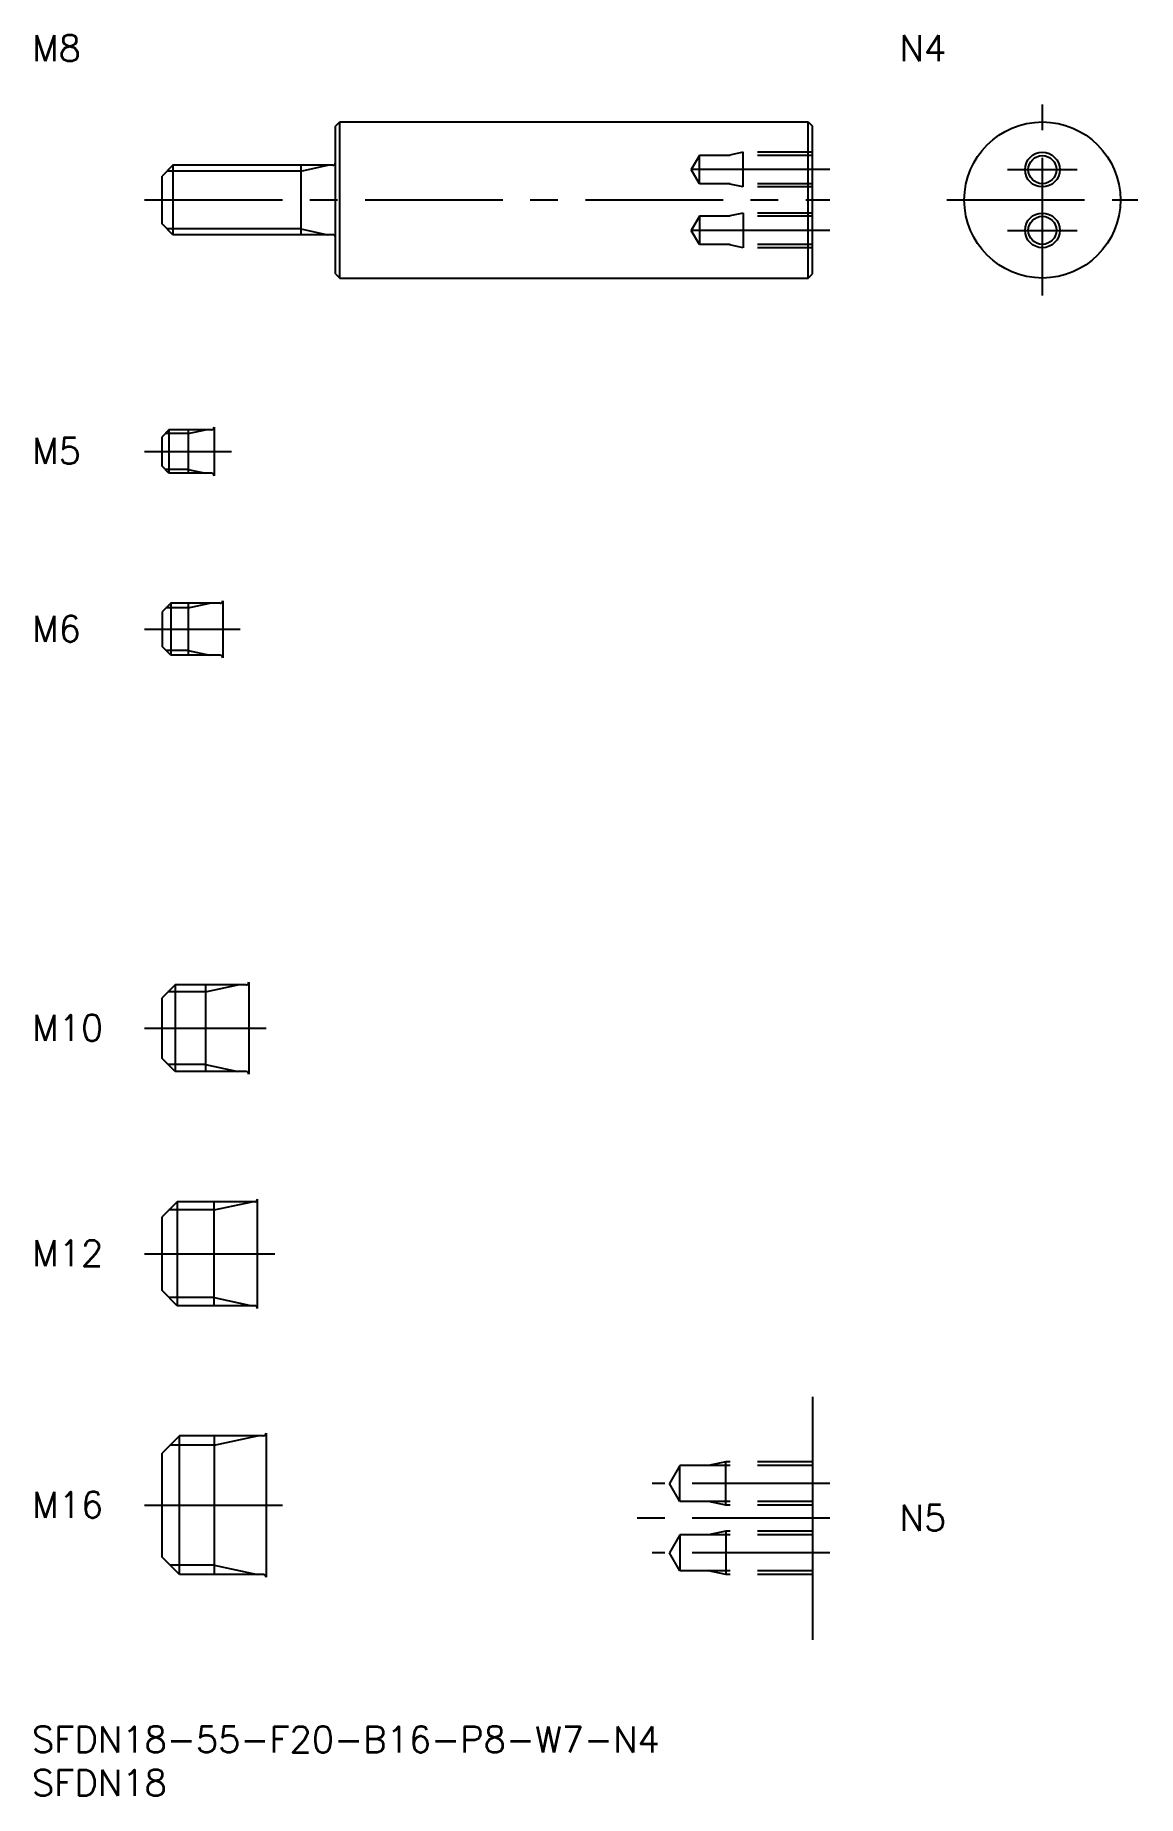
# Model space of a CAD drawing. Extents: x 0 to 127, y -8 to 195.
import ezdxf

# ---------------------------------------------------------------- set-up
doc = ezdxf.new("R2010")
doc.units = 0
doc.header["$LTSCALE"] = 0.5
doc.linetypes.add('CENTER', pattern=[50.8, 31.75, -6.35, 6.35, -6.35])
doc.linetypes.add('DASHED', pattern=[19.05, 12.7, -6.35])
for name, color, linetype in [('MSM_CENTER', 1, 'CENTER'), ('MSM_CONTINUOUS', 7, 'CONTINUOUS'), ('MSM_DASHED', 4, 'DASHED'), ('MSM_NARROW', 5, 'CONTINUOUS'), ('MSM_PART_NUMBER', 7, 'CONTINUOUS')]:
    doc.layers.add(name, color=color, linetype=linetype)
doc.styles.get("Standard").update_dxf_attribs({"font": 'txt.shx', "height": 1, "bigfont": 'bigfont.shx'})

# ---------------------------------------------------------------- blocks, each defined once
blk = doc.blocks.new('*U14')
at = {"layer": 'MSM_PART_NUMBER'}
blk.add_text('SFDN18-55-F20-B16-P8-W7-N4', height=3, dxfattribs=at).set_placement((0, -3))
blk = doc.blocks.new('*U15')
at = {"layer": 'MSM_PART_NUMBER'}
blk.add_text('SFDN18', height=3, dxfattribs=at).set_placement((0, -8))
blk = doc.blocks.new('*U16')
at = {"layer": 'MSM_PART_NUMBER'}
blk.add_text('M16', height=3, dxfattribs=at).set_placement((0, 24.06))
blk = doc.blocks.new('*U17')
at = {"layer": 'MSM_PART_NUMBER'}
blk.add_text('M12', height=3, dxfattribs=at).set_placement((0, 53.06))
blk = doc.blocks.new('*U18')
at = {"layer": 'MSM_PART_NUMBER'}
blk.add_text('M10', height=3, dxfattribs=at).set_placement((0, 79.06))
blk = doc.blocks.new('*U19')
at = {"layer": 'MSM_PART_NUMBER'}
blk.add_text('M6', height=3, dxfattribs=at).set_placement((0, 125.06))
blk = doc.blocks.new('*U20')
at = {"layer": 'MSM_PART_NUMBER'}
blk.add_text('M5', height=3, dxfattribs=at).set_placement((0, 145.56))
blk = doc.blocks.new('*U21')
at = {"layer": 'MSM_PART_NUMBER'}
blk.add_text('M8', height=3, dxfattribs=at).set_placement((0, 192))
blk = doc.blocks.new('*U22')
at = {"layer": 'MSM_PART_NUMBER'}
blk.add_text('N4', height=3, rotation=360, dxfattribs=at).set_placement((100, 192))
blk = doc.blocks.new('*U23')
at = {"layer": 'MSM_PART_NUMBER'}
blk.add_text('N5', height=3, dxfattribs=at).set_placement((100, 22.56))

msp = doc.modelspace()

# ---------------------------------------------------------------- linework, layer by layer
at = {"layer": 'MSM_CENTER'}
for p, q in [((116.48, 165), (116.48, 187)), ((92, 179.5), (74, 179.5)), ((112.48, 179.5), (120.48, 179.5)), ((13, 176), (92, 176)), ((105.48, 176), (127.48, 176)), ((92, 172.5), (74, 172.5)), ((112.48, 172.5), (120.48, 172.5)), ((13, 147), (23, 147)), ((13, 126.5), (24, 126.5)), ((13, 80.5), (27, 80.5)), ((13, 54.5), (28, 54.5)), ((92, 28), (71.5, 28)), ((13, 25.5), (29, 25.5)), ((92, 24), (68.5, 24)), ((92, 20), (71.5, 20))]:
    msp.add_line(p, q, dxfattribs=at)
at = {"layer": 'MSM_CONTINUOUS'}
for p, q in [((35, 184.5), (35.5, 185)), ((35.5, 167), (35.5, 185)), ((35.5, 185), (89.5, 185)), ((89.5, 185), (90, 184.5)), ((89.5, 167), (89.5, 185)), ((35, 167.5), (35, 184.5)), ((90, 167.5), (90, 184.5)), ((16.25, 180), (15, 178.75)), ((15, 173.25), (15, 178.75)), ((34.7, 180), (16.25, 180)), ((16.25, 180), (16.25, 172)), ((31, 180), (31, 172)), ((16.25, 172), (15, 173.25)), ((34.7, 172), (16.25, 172)), ((35, 167.5), (35.5, 167)), ((35.5, 167), (89.5, 167)), ((89.5, 167), (90, 167.5)), ((15.8, 149.5), (15, 148.7)), ((15, 145.3), (15, 148.7)), ((20.7, 149.5), (15.8, 149.5)), ((15.8, 149.5), (15.8, 144.5)), ((18, 149.5), (18, 144.5)), ((21, 149.8), (21, 144.2)), ((15.8, 144.5), (15, 145.3)), ((20.7, 144.5), (15.8, 144.5)), ((16, 129.5), (15, 128.5)), ((15, 128.5), (15, 124.5)), ((21.7, 129.5), (16, 129.5)), ((16, 129.5), (16, 123.5)), ((18, 129.5), (18, 123.5)), ((22, 129.8), (22, 123.2)), ((16, 123.5), (15, 124.5)), ((21.7, 123.5), (16, 123.5)), ((16.5, 85.5), (15, 84)), ((24.7, 85.5), (16.5, 85.5)), ((16.5, 85.5), (16.5, 75.5)), ((20, 85.5), (20, 75.5)), ((25, 85.8), (25, 75.2)), ((15, 77), (15, 84)), ((16.5, 75.5), (15, 77)), ((24.7, 75.5), (16.5, 75.5)), ((16.75, 60.5), (15, 58.75)), ((25.7, 60.5), (16.75, 60.5)), ((16.75, 60.5), (16.75, 48.5)), ((21, 48.5), (21, 60.5)), ((26, 48.2), (26, 60.8)), ((15, 50.25), (15, 58.75)), ((16.75, 48.5), (15, 50.25)), ((25.7, 48.5), (16.75, 48.5)), ((90, 38), (90, 10)), ((17, 33.5), (15, 31.5)), ((26.7, 33.5), (17, 33.5)), ((17, 17.5), (17, 33.5)), ((21, 33.5), (21, 17.5)), ((27, 33.8), (27, 17.2)), ((15, 19.5), (15, 31.5)), ((17, 17.5), (15, 19.5)), ((26.7, 17.5), (17, 17.5))]:
    msp.add_line(p, q, dxfattribs=at)
for centre, radius in [((116.48, 176), 9), ((116.48, 179.5), 1.62), ((116.48, 172.5), 1.62)]:
    msp.add_circle(centre, radius, dxfattribs=at)
for centre, start, end in [((34.7, 180.3), 270, 0), ((34.7, 171.7), 0, 90), ((20.7, 149.8), 270, 0), ((20.7, 144.2), 0, 90), ((21.7, 129.8), 270, 0), ((21.7, 123.2), 0, 90), ((24.7, 85.8), 270, 0), ((24.7, 75.2), 0, 90), ((25.7, 60.8), 270, 0), ((25.7, 48.2), 0, 90), ((26.7, 33.8), 270, 0), ((26.7, 17.2), 0, 90)]:
    msp.add_arc(centre, 0.3, start, end, dxfattribs=at)
at = {"layer": 'MSM_DASHED'}
for p, q in [((76.94, 181.12), (76, 179.5)), ((90, 181.12), (76.94, 181.12)), ((76.94, 177.88), (76.94, 181.12)), ((82, 181.5), (80.25, 181.12)), ((90, 181.5), (82, 181.5)), ((82, 177.5), (82, 181.5)), ((76.94, 177.88), (76, 179.5)), ((90, 177.88), (76.94, 177.88)), ((82, 177.5), (80.25, 177.88)), ((90, 177.5), (82, 177.5)), ((76.94, 174.12), (76, 172.5)), ((90, 174.12), (76.94, 174.12)), ((76.94, 174.12), (76.94, 170.88)), ((82, 174.5), (80.25, 174.12)), ((90, 174.5), (82, 174.5)), ((82, 174.5), (82, 170.5)), ((76.94, 170.88), (76, 172.5)), ((90, 170.88), (76.94, 170.88)), ((82, 170.5), (80.25, 170.88)), ((90, 170.5), (82, 170.5)), ((80, 30.5), (78, 30.07)), ((90, 30.5), (80, 30.5)), ((80, 25.5), (80, 30.5)), ((74.69, 30.07), (73.5, 28)), ((90, 30.07), (74.69, 30.07)), ((74.69, 25.93), (74.69, 30.07)), ((74.69, 25.93), (73.5, 28)), ((90, 25.93), (74.69, 25.93)), ((80, 25.5), (78, 25.93)), ((90, 25.5), (80, 25.5)), ((80, 22.5), (78, 22.07)), ((90, 22.5), (80, 22.5)), ((80, 22.5), (80, 17.5)), ((74.69, 22.07), (73.5, 20)), ((90, 22.07), (74.69, 22.07)), ((74.69, 22.07), (74.69, 17.93)), ((74.69, 17.93), (73.5, 20)), ((90, 17.93), (74.69, 17.93)), ((80, 17.5), (78, 17.93)), ((90, 17.5), (80, 17.5))]:
    msp.add_line(p, q, dxfattribs=at)
at = {"layer": 'MSM_NARROW'}
for p, q in [((31, 179.32), (15.57, 179.32)), ((31, 179.32), (34.12, 180)), ((31, 172.68), (15.57, 172.68)), ((31, 172.68), (34.12, 172)), ((18, 149.07), (15.37, 149.07)), ((18, 149.07), (20, 149.5)), ((18, 144.93), (15.37, 144.93)), ((18, 144.93), (20, 144.5)), ((18, 128.96), (15.46, 128.96)), ((18, 128.96), (20.5, 129.5)), ((18, 124.04), (15.46, 124.04)), ((18, 124.04), (20.5, 123.5)), ((20, 84.69), (23.75, 85.5)), ((20, 84.69), (15.69, 84.69)), ((20, 76.31), (15.69, 76.31)), ((20, 76.31), (23.75, 75.5)), ((21, 59.55), (15.8, 59.55)), ((21, 59.55), (25.38, 60.5)), ((21, 49.45), (15.8, 49.45)), ((21, 49.45), (25.38, 48.5)), ((21, 32.42), (26, 33.5)), ((21, 32.42), (15.92, 32.42)), ((21, 18.58), (15.92, 18.58)), ((21, 18.58), (26, 17.5))]:
    msp.add_line(p, q, dxfattribs=at)
for centre in [(116.48, 179.5), (116.48, 172.5)]:
    msp.add_circle(centre, 2, dxfattribs=at)

# ---------------------------------------------------------------- block references
at = {"layer": 'MSM_CONTINUOUS'}
for name in ['*U21', '*U22', '*U20', '*U19', '*U18', '*U17', '*U16', '*U23', '*U14', '*U15']:
    msp.add_blockref(name, (0, 0), dxfattribs=at)

doc.saveas('drawing.dxf')
